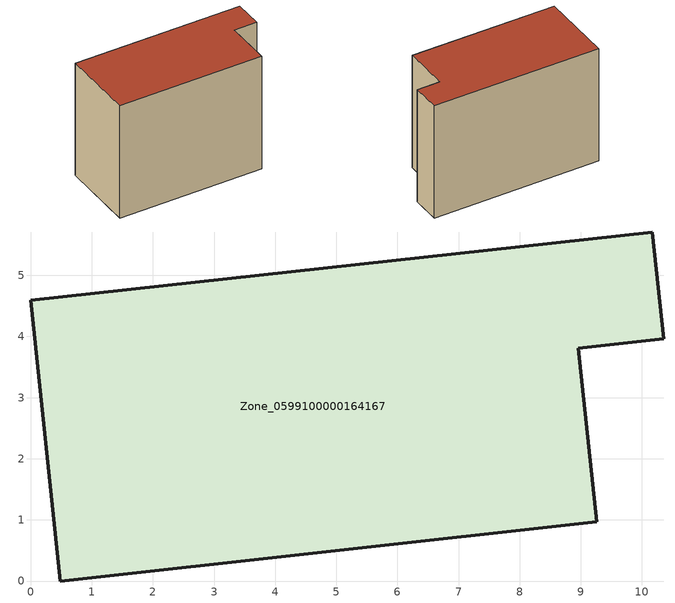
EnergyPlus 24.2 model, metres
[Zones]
Zone_0599100000164167
 floor ground (C_G): 0,4.59 10.17,5.71 10.36,3.96 8.96,3.81 9.26,0.97 0.49,0 z0
 wall outside (C_F): 0.49,0 9.26,0.97 8.96,3.81 10.36,3.96 10.17,5.71 0,4.59 0.49,0 z0:7.28
 roof outside (C_R): 10.17,5.71 0,4.59 0.49,0 9.26,0.97 8.96,3.81 10.36,3.96 z7.28
[BUILDING]
Pand.0599100000164167: North Axis=0; Terrain=City; Loads Convergence Tolerance Value=0.04; Temperature Convergence Tolerance Value=0.4; Solar Distribution=FullExterior; Maximum Number of Warmup Days=25; Minimum Number of Warmup Days=1
[Site:Location]
Rotterdam.The.Hague.AP_ZH_NLD Design_Conditions: Latitude=51.96; Longitude=4.45; Time Zone=1; Elevation=-4.5
[SITE:GROUNDTEMPERATURE:BUILDINGSURFACE]
18, 18, 18, 18, 18, 18, 18, 18, 18, 18, 18, 18
[MATERIAL] Thermal Absorptance=0.9; Solar Absorptance=0.7; Visible Absorptance=0.7
Name | Roughness | Thickness | Conductivity | Density | Specific Heat
G.TI.1946 | MediumSmooth | 0.15 | 1 | 540 | 1210
F.TI.1946 | Rough | 0.3 | 0.857143 | 1920 | 840
R.TI.1946 | MediumRough | 0.2 | 0.1 | 1500 | 1000
[CONSTRUCTION]
C_G: G.TI.1946
C_F: F.TI.1946
C_R: R.TI.1946
[ZONE]
Zone_0599100000164167: Type=1; Multiplier=1; Ceiling Height=Autocalculate; Volume=Autocalculate; Floor Area=autocalculate; Part of Total Floor Area=Yes
[ZONEINFILTRATION:DESIGNFLOWRATE]
Infil_Zone_0599100000164167: Zone or ZoneList or Space or SpaceList=Zone_0599100000164167; Schedule=AlwaysOn; Design Flow Rate Calculation Method=Flow/Area; Flow Rate per Floor Area=0.003; Constant Term Coefficient=1; Temperature Term Coefficient=0; Velocity Term Coefficient=0; Velocity Squared Term Coefficient=0
[HVACTEMPLATE:ZONE:IDEALLOADSAIRSYSTEM]
Zone_0599100000164167: Maximum Heating Supply Air Temperature=50; Minimum Cooling Supply Air Temperature=13; Maximum Heating Supply Air Humidity Ratio=0.0156; Minimum Cooling Supply Air Humidity Ratio=0.0077; Heating Limit=NoLimit; Cooling Limit=NoLimit; Dehumidification Control Type=ConstantSensibleHeatRatio; Cooling Sensible Heat Ratio=0.7; Dehumidification Setpoint=60; Humidification Control Type=None; Humidification Setpoint=30; Outdoor Air Method=None; Outdoor Air Flow Rate per Person=0.00944; Outdoor Air Flow Rate per Zone Floor Area=0; Outdoor Air Flow Rate per Zone=0; Demand Controlled Ventilation Type=None; Outdoor Air Economizer Type=NoEconomizer; Heat Recovery Type=None; Sensible Heat Recovery Effectiveness=0.7; Latent Heat Recovery Effectiveness=0.65
[ZONECONTROL:THERMOSTAT]
ThermostatControl_Zone_0599100000164167: Zone or ZoneList=Zone_0599100000164167; Control Type Schedule=DualSetpointControlType; Control 1=Thermostat_Zone_0599100000164167; Temperature Difference Between Cutout And Setpoint=0
[THERMOSTATSETPOINT:DUALSETPOINT]
Thermostat_Zone_0599100000164167: Heating Setpoint Temperature Schedule=HeatingSetpoint_Zone_0599100000164167; Cooling Setpoint Temperature Schedule=CoolingSetpoint_Zone_0599100000164167
[SCHEDULE:COMPACT]
HeatingSetpoint_Zone_0599100000164167: Through: 12/31, For: AllDays, Until: 24:00, 21
CoolingSetpoint_Zone_0599100000164167: Through: 12/31, For: AllDays, Until: 24:00, 24
DualSetpointControlType: Through: 12/31, For: AllDays, Until: 24:00, 4
AlwaysOn: Through: 12/31, For: AllDays, Until: 24:00, 1
